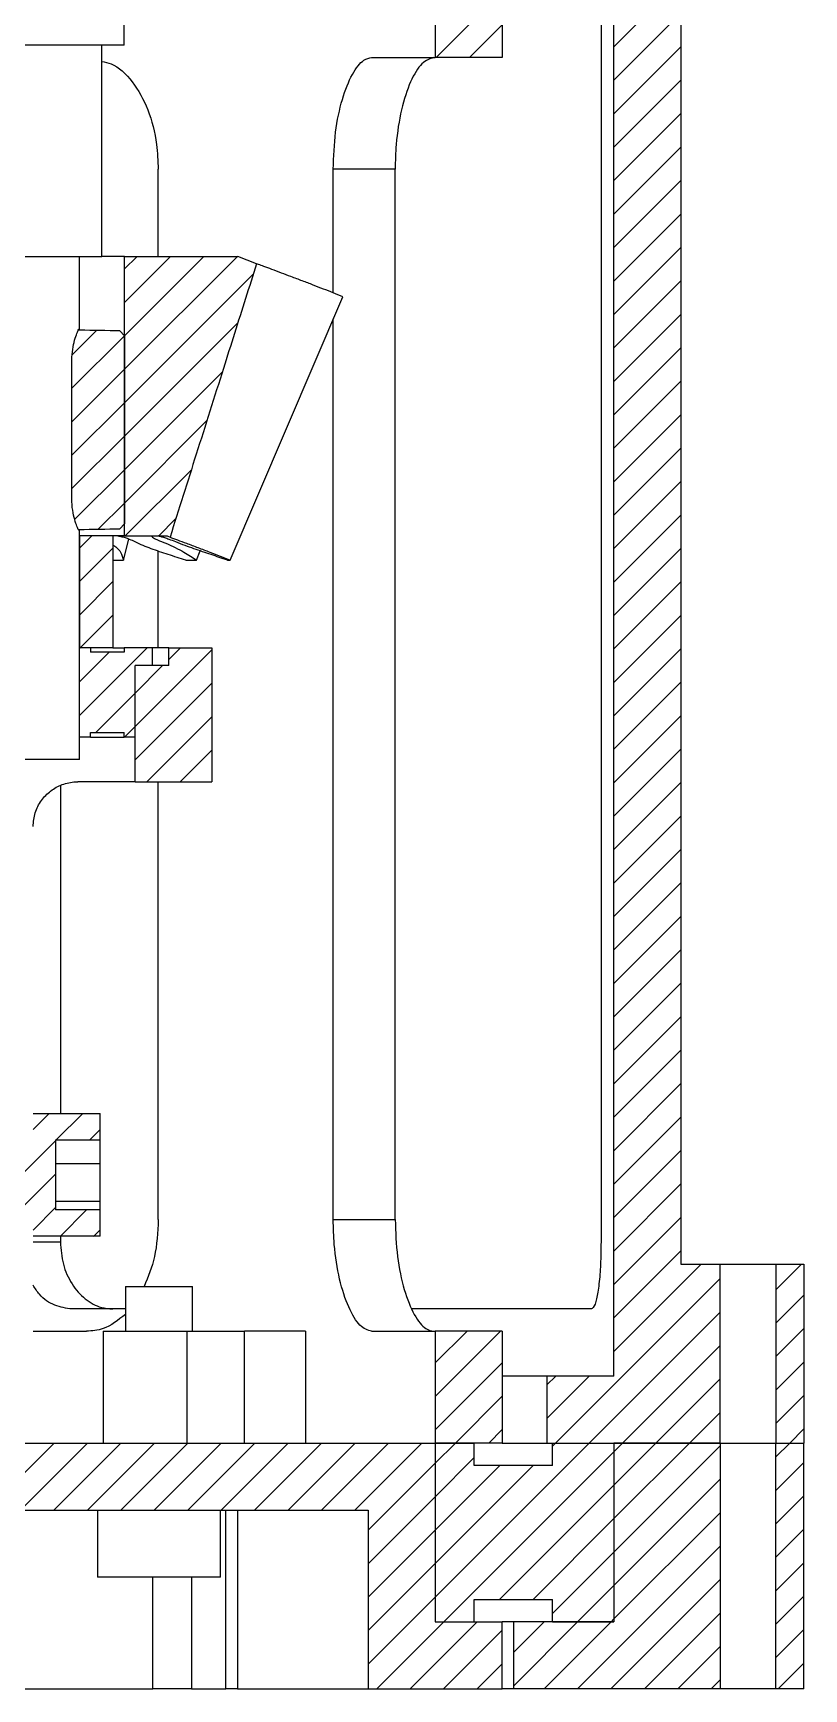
# Model space of a CAD drawing. Header units: millimetres. Extents: x -10 to 1189, y -23 to 841.
# Drawn here: x 751.1 to 854.6, y 209.2 to 431.4 of the extents above; entities that cross this region are included whole.
import ezdxf

# ---------------------------------------------------------------- set-up
doc = ezdxf.new("R2010")
doc.units = ezdxf.units.MM

# ---------------------------------------------------------------- blocks, each defined once
blk = doc.blocks.new('SW_HATCH_0')
at = {"color": 0, "linetype": 'Continuous', "lineweight": 18}
for p, q in [((267, 109.85), (276, 118.85)), ((243.12, 108.41), (252, 117.3)), ((267, 105.36), (276, 114.36)), ((247.61, 108.41), (252, 112.81)), ((267, 100.87), (276, 109.87)), ((267, 96.38), (276, 105.38)), ((267, 91.89), (276, 100.89)), ((267, 87.39), (276, 96.39)), ((267, 82.9), (276, 91.9)), ((267, 78.41), (276, 87.41)), ((267, 73.92), (276, 82.92)), ((201.27, 66.57), (216.39, 81.68)), ((201.27, 71.06), (211.9, 81.68)), ((201.27, 75.55), (207.41, 81.68)), ((201.27, 80.04), (202.92, 81.68)), ((201.27, 62.08), (218.59, 79.39)), ((267, 69.43), (276, 78.43)), ((267, 64.94), (276, 73.94)), ((194.24, 68.52), (197.5, 71.77)), ((201.27, 57.58), (216.5, 72.81)), ((194.18, 63.97), (201.27, 71.06)), ((267, 60.45), (276, 69.45)), ((194.18, 59.48), (201.27, 66.57)), ((201.27, 53.09), (214.42, 66.24)), ((267, 55.96), (276, 64.96)), ((194.18, 54.99), (201.27, 62.08)), ((267, 51.47), (276, 60.47)), ((201.27, 48.6), (212.33, 59.67)), ((194.18, 50.5), (201.27, 57.58)), ((267, 46.98), (276, 55.98)), ((194.58, 46.41), (201.27, 53.09)), ((201.34, 44.18), (210.25, 53.09)), ((267, 42.49), (276, 51.49)), ((197.76, 45.1), (201.27, 48.6)), ((267, 38), (276, 47)), ((205.83, 44.18), (208.17, 46.52)), ((195.22, 42.55), (196.85, 44.18)), ((195.22, 38.06), (199.72, 42.56)), ((267, 33.51), (276, 42.51)), ((195.22, 33.57), (199.72, 38.07)), ((267, 29.02), (276, 38.02)), ((195.32, 29.18), (199.72, 33.58)), ((267, 24.53), (276, 33.53)), ((195.22, 20.1), (204.3, 29.18)), ((195.22, 29.08), (195.32, 29.18)), ((202.72, 18.62), (213, 28.9)), ((207.22, 27.61), (208.79, 29.18)), ((267, 20.04), (276, 29.04)), ((195.22, 24.59), (199.21, 28.58)), ((202.72, 23.11), (206.39, 26.78)), ((267, 15.55), (276, 24.55)), ((197.39, 17.78), (202.72, 23.11)), ((202.72, 14.13), (213, 24.41)), ((267, 11.06), (276, 20.06)), ((201.28, 17.18), (202.72, 18.62)), ((204.26, 11.18), (213, 19.92)), ((267, 6.57), (276, 15.57)), ((208.75, 11.18), (213, 15.43)), ((267, 2.08), (276, 11.08)), ((267, -2.41), (276, 6.59)), ((267, -6.9), (276, 2.1)), ((267, -11.39), (276, -2.39)), ((267, -15.88), (276, -6.88)), ((267, -20.37), (276, -11.37)), ((267, -24.86), (276, -15.86)), ((267, -29.35), (276, -20.35)), ((267, -33.84), (276, -24.84)), ((267, -38.33), (276, -29.33)), ((189, -35.51), (191.17, -33.34)), ((192.11, -36.89), (195.66, -33.34)), ((196.6, -36.89), (198, -35.49)), ((267, -42.82), (276, -33.82)), ((182.91, -46.09), (192, -37)), ((267, -47.31), (276, -38.31)), ((187.4, -46.09), (192, -41.49)), ((267, -51.8), (276, -42.8)), ((189, -48.98), (192, -45.98)), ((192.63, -49.84), (196.19, -46.28)), ((267, -56.29), (276, -47.29)), ((197.12, -49.84), (198, -48.96)), ((267, -60.78), (276, -51.78)), ((259.17, -77.59), (281.25, -55.51)), ((267, -65.27), (278.68, -53.59)), ((288.75, -56.99), (292.15, -53.59)), ((288.75, -61.48), (292.5, -57.73)), ((263.66, -77.59), (281.25, -60)), ((288.75, -65.97), (292.5, -62.22)), ((243, -66.82), (247.23, -62.59)), ((243, -71.31), (251.72, -62.59)), ((268.15, -77.59), (281.25, -64.49)), ((243, -75.8), (252, -66.8)), ((258, -74.27), (263.68, -68.59)), ((258, -69.78), (259.19, -68.59)), ((288.75, -70.46), (292.5, -66.71)), ((272.64, -77.59), (281.25, -68.98)), ((245.7, -77.59), (252, -71.29)), ((288.75, -74.95), (292.5, -71.2)), ((277.13, -77.59), (281.25, -73.47)), ((182.82, -86.59), (191.82, -77.59)), ((187.31, -86.59), (196.31, -77.59)), ((191.8, -86.59), (200.8, -77.59)), ((196.29, -86.59), (205.29, -77.59)), ((200.78, -86.59), (209.78, -77.59)), ((205.27, -86.59), (214.27, -77.59)), ((209.76, -86.59), (218.76, -77.59)), ((214.25, -86.59), (223.25, -77.59)), ((218.74, -86.59), (227.74, -77.59)), ((223.23, -86.59), (232.23, -77.59)), ((227.72, -86.59), (236.72, -77.59)), ((232.21, -86.59), (241.21, -77.59)), ((243, -80.29), (245.7, -77.59)), ((243, -98.25), (263.66, -77.59)), ((250.19, -77.59), (252, -75.78)), ((258.75, -78.01), (259.17, -77.59)), ((267, -78.74), (268.15, -77.59)), ((267, -83.23), (272.64, -77.59)), ((267, -87.72), (277.13, -77.59)), ((288.75, -79.44), (290.61, -77.59)), ((290.61, -77.59), (292.5, -75.69)), ((243, -84.78), (248.25, -79.53)), ((244.15, -101.59), (267, -78.74)), ((267, -92.21), (281.25, -77.96)), ((234, -89.29), (243, -80.29)), ((243, -89.27), (251.68, -80.59)), ((243, -93.76), (256.17, -80.59)), ((288.75, -83.93), (292.5, -80.18)), ((251.64, -98.59), (267, -83.23)), ((267, -96.7), (281.25, -82.45)), ((234, -93.78), (243, -84.78)), ((288.75, -88.42), (292.5, -84.67)), ((256.13, -98.59), (267, -87.72)), ((267, -101.19), (281.25, -86.94)), ((234, -98.27), (243, -89.27)), ((288.75, -92.91), (292.5, -89.16)), ((258.75, -100.46), (267, -92.21)), ((262.1, -110.59), (281.25, -91.43)), ((234, -102.76), (243, -93.76)), ((288.75, -97.4), (292.5, -93.65)), ((262.11, -101.59), (267, -96.7)), ((266.59, -110.59), (281.25, -95.92)), ((234, -107.25), (243, -98.25)), ((288.75, -101.89), (292.5, -98.14)), ((235.15, -110.59), (244.15, -101.59)), ((239.64, -110.59), (248.64, -101.59)), ((253.5, -105.71), (257.62, -101.59)), ((253.5, -110.2), (262.11, -101.59)), ((257.61, -110.59), (266.61, -101.59)), ((266.61, -101.59), (267, -101.19)), ((271.08, -110.59), (281.25, -100.41)), ((244.13, -110.59), (252, -102.72)), ((288.75, -106.38), (292.5, -102.63)), ((275.57, -110.59), (281.25, -104.9)), ((248.62, -110.59), (252, -107.21)), ((289.04, -110.59), (292.5, -107.12)), ((280.06, -110.59), (281.25, -109.39))]:
    blk.add_line(p, q, dxfattribs=at)

msp = doc.modelspace()

# ---------------------------------------------------------------- linework, layer by layer
at = {"color": 7, "linetype": 'Continuous', "lineweight": 25}
for p, q in [((838.06, 657.67), (838.06, 266.17)), ((829.06, 251.17), (829.06, 515.17)), ((827.32, 497.17), (827.32, 269.17)), ((814.06, 461.17), (814.06, 428.17)), ((805.06, 437.17), (805.06, 428.17)), ((763.28, 429.85), (763.28, 432.85)), ((763.28, 429.85), (721.28, 429.85)), ((760.28, 401.44), (760.28, 429.85)), ((796.52, 428.17), (805.06, 428.17)), ((814.06, 428.17), (805.06, 428.17)), ((767.87, 401.44), (767.87, 413.17)), ((791.36, 396.57), (791.36, 413.17)), ((799.68, 413.17), (791.36, 413.17)), ((799.68, 272.17), (799.68, 413.17)), ((724.28, 401.44), (760.28, 401.44)), ((757.28, 391.51), (757.28, 401.44)), ((763.33, 401.44), (760.28, 401.44)), ((763.33, 363.94), (763.33, 401.44)), ((763.33, 401.44), (778.56, 401.44)), ((781.08, 400.49), (778.56, 401.44)), ((777.53, 360.69), (792.64, 396.06)), ((763.33, 390.81), (762.73, 391.46)), ((791.36, 272.17), (791.36, 393.08)), ((763.33, 390.81), (763.33, 365.57)), ((756.25, 369.19), (756.25, 387.19)), ((757.28, 333.94), (757.28, 364.81)), ((762.73, 364.91), (763.33, 365.57)), ((757.28, 363.94), (757.28, 348.94)), ((761.78, 363.94), (757.28, 363.94)), ((761.78, 363.94), (761.78, 348.94)), ((763.33, 363.94), (761.78, 363.94)), ((763.18, 360.69), (763.9, 363.53)), ((763.33, 363.94), (769.06, 363.94)), ((769.06, 363.94), (769.45, 363.79)), ((761.78, 360.69), (763.18, 360.69)), ((767.87, 348.94), (767.87, 361.9)), ((771.57, 360.69), (773.01, 360.69)), ((773.01, 360.69), (773.48, 361.95)), ((777.15, 360.69), (777.53, 360.69)), ((757.28, 336.94), (757.28, 348.94)), ((758.78, 348.94), (757.28, 348.94)), ((761.78, 348.94), (757.28, 348.94)), ((758.78, 348.94), (758.78, 348.34)), ((763.28, 348.34), (758.78, 348.34)), ((761.78, 348.94), (763.28, 348.94)), ((763.28, 348.94), (763.28, 348.34)), ((767.03, 348.94), (763.28, 348.94)), ((767.03, 348.94), (767.03, 346.54)), ((769.28, 348.94), (767.03, 348.94)), ((769.28, 346.54), (769.28, 348.94)), ((769.28, 348.94), (775.06, 348.94)), ((775.06, 348.94), (775.06, 330.94)), ((764.78, 336.94), (764.78, 346.54)), ((767.03, 346.54), (764.78, 346.54)), ((764.78, 330.94), (764.78, 346.54)), ((769.28, 346.54), (764.78, 346.54)), ((758.78, 336.94), (757.28, 336.94)), ((758.78, 336.94), (758.78, 337.54)), ((758.78, 337.54), (763.28, 337.54)), ((758.78, 336.94), (763.28, 336.94)), ((763.28, 336.94), (763.28, 337.54)), ((764.78, 336.94), (763.28, 336.94)), ((757.28, 333.94), (727.28, 333.94)), ((754.73, 330.43), (754.73, 286.42)), ((764.78, 330.94), (757.06, 330.94)), ((764.78, 330.94), (775.06, 330.94)), ((767.87, 272.17), (767.87, 330.94)), ((751.06, 286.42), (760.06, 286.42)), ((760.06, 282.86), (760.06, 286.42)), ((754.06, 282.86), (760.06, 282.86)), ((754.06, 282.86), (754.06, 273.47)), ((760.06, 279.65), (760.06, 282.86)), ((760.06, 279.65), (754.06, 279.65)), ((760.06, 274.59), (760.06, 279.65)), ((760.06, 274.59), (754.06, 274.59)), ((760.06, 273.47), (754.06, 273.47)), ((760.06, 273.47), (760.06, 274.59)), ((760.06, 269.92), (760.06, 273.47)), ((791.36, 272.17), (799.68, 272.17)), ((760.06, 269.92), (751.06, 269.92)), ((751.06, 269.17), (754.73, 269.17)), ((754.73, 269.92), (754.73, 269.17)), ((838.06, 266.17), (843.31, 266.17)), ((843.31, 242.17), (843.31, 266.17)), ((843.31, 266.17), (850.81, 266.17)), ((850.81, 266.17), (850.81, 242.17)), ((850.81, 266.17), (854.56, 266.17)), ((854.56, 266.17), (854.56, 242.17)), ((763.46, 263.17), (763.46, 257.17)), ((763.46, 263.17), (772.46, 263.17)), ((772.46, 257.17), (772.46, 263.17)), ((763.46, 260.17), (756.27, 260.17)), ((825.95, 260.17), (801.97, 260.17)), ((751.06, 257.17), (758.24, 257.17)), ((760.46, 257.17), (760.46, 242.17)), ((760.46, 257.17), (771.71, 257.17)), ((771.71, 257.17), (771.71, 242.17)), ((771.71, 257.17), (779.45, 257.17)), ((779.45, 242.17), (779.45, 257.17)), ((787.63, 257.17), (779.45, 257.17)), ((787.63, 257.17), (787.63, 242.17)), ((796.52, 257.17), (805.06, 257.17)), ((805.06, 257.17), (805.06, 242.17)), ((814.06, 257.17), (805.06, 257.17)), ((814.06, 257.17), (814.06, 242.17)), ((820.06, 251.17), (814.06, 251.17)), ((820.06, 251.17), (820.06, 242.17)), ((829.06, 251.17), (820.06, 251.17)), ((719.56, 242.17), (805.06, 242.17)), ((814.06, 242.17), (805.06, 242.17)), ((805.06, 242.17), (805.06, 218.17)), ((805.06, 242.17), (810.31, 242.17)), ((810.31, 239.17), (810.31, 242.17)), ((814.06, 242.17), (820.06, 242.17)), ((820.06, 242.17), (843.31, 242.17)), ((820.81, 239.17), (820.81, 242.17)), ((820.81, 242.17), (829.06, 242.17)), ((829.06, 242.17), (829.06, 218.17)), ((843.31, 242.17), (829.06, 242.17)), ((843.31, 242.17), (850.81, 242.17)), ((843.31, 242.17), (843.31, 209.17)), ((850.81, 242.17), (854.56, 242.17)), ((850.81, 209.17), (850.81, 242.17)), ((854.56, 209.17), (854.56, 242.17)), ((820.81, 239.17), (810.31, 239.17)), ((719.56, 233.17), (796.06, 233.17)), ((759.71, 233.17), (759.71, 224.17)), ((776.21, 224.17), (776.21, 233.17)), ((776.96, 209.17), (776.96, 233.17)), ((778.5, 233.17), (778.5, 209.17)), ((796.06, 233.17), (796.06, 209.17)), ((776.21, 224.17), (759.71, 224.17)), ((767.16, 209.17), (767.16, 224.17)), ((772.33, 224.17), (772.33, 209.17)), ((810.31, 218.17), (810.31, 221.17)), ((810.31, 221.17), (820.81, 221.17)), ((820.81, 218.17), (820.81, 221.17)), ((805.06, 218.17), (814.06, 218.17)), ((805.06, 218.17), (810.31, 218.17)), ((815.56, 218.17), (814.06, 218.17)), ((814.06, 209.17), (814.06, 218.17)), ((815.56, 218.17), (815.56, 209.17)), ((829.06, 218.17), (815.56, 218.17)), ((820.81, 218.17), (829.06, 218.17)), ((714.2, 209.17), (767.16, 209.17)), ((772.33, 209.17), (776.96, 209.17)), ((778.5, 209.17), (796.06, 209.17)), ((796.06, 209.17), (814.06, 209.17)), ((815.56, 209.17), (814.06, 209.17)), ((843.31, 209.17), (815.56, 209.17)), ((850.81, 209.17), (843.31, 209.17)), ((854.56, 209.17), (850.81, 209.17))]:
    msp.add_line(p, q, dxfattribs=at)
for centre, start_param, end_param in [((742.28, 387.19), 1.252531, 1.338567), ((742.28, 369.19), 4.943031, 5.030654)]:
    msp.add_ellipse(centre, major_axis=(65.35, 0), ratio=0.068862, start_param=start_param, end_param=end_param, dxfattribs=at)
for points, knots in [([(760.28, 427.64), (760.7, 427.56), (762.24, 427.27), (764.47, 425.05), (766.61, 421.31), (767.71, 417.08), (767.82, 414.28), (767.87, 413.17)], [0, 0, 0, 0, 0.093696, 0.341186, 0.588229, 0.83547, 1, 1, 1, 1]), ([(791.36, 413.17), (791.43, 414.85), (791.55, 418.23), (792.53, 422.72), (793.89, 426.11), (795.31, 427.91), (796.18, 428.09), (796.52, 428.17)], [0, 0, 0, 0, 0.214532, 0.429065, 0.643531, 0.857739, 1, 1, 1, 1]), ([(804.87, 428.17), (804.33, 428), (803.27, 427.67), (801.7, 425.1), (800.46, 421.3), (799.78, 417.08), (799.7, 414.28), (799.68, 413.17)], [0, 0, 0, 0, 0.214504, 0.429027, 0.643198, 0.857526, 1, 1, 1, 1]), ([(781.08, 400.49), (780.58, 398.94), (779.09, 394.25), (776.4, 385.73), (773.01, 375.05), (770.62, 367.5), (769.45, 363.79)], [0, 0, 0, 0, 0.127166, 0.38318, 0.696673, 1, 1, 1, 1]), ([(792.64, 396.06), (791.79, 396.4), (790.52, 396.91), (788.67, 397.63), (787.22, 398.18), (785.8, 398.72), (784.41, 399.24), (783.18, 399.7), (782.11, 400.1), (781.44, 400.36), (781.16, 400.46), (781.08, 400.49)], [0, 0, 0, 0, 0.249385, 0.373927, 0.498505, 0.623174, 0.724333, 0.825203, 0.910466, 0.971713, 1, 1, 1, 1]), ([(756.25, 387.19), (756.27, 387.68), (756.3, 388.67), (756.56, 389.98), (756.88, 391.03), (757.15, 391.62), (757.28, 391.78), (757.27, 391.57), (757.27, 391.51)], [0, 0, 0, 0, 0.1811726, 0.3621426, 0.5483157, 0.7382603, 0.9227283, 1, 1, 1, 1]), ([(757.28, 364.81), (757.27, 364.74), (757.24, 364.6), (757.02, 365.01), (756.72, 365.82), (756.42, 367.03), (756.26, 368.23), (756.25, 368.96), (756.25, 369.19)], [0, 0, 0, 0, 0.1802087, 0.3590899, 0.5401145, 0.7281105, 0.9178193, 1, 1, 1, 1]), ([(761.78, 362.75), (761.96, 362.63), (762.44, 362.29), (762.97, 361.59), (763.1, 361.05), (763.18, 360.69)], [0, 0, 0, 0, 0.164814, 0.450436, 1, 1, 1, 1]), ([(771.57, 360.69), (770.78, 360.94), (769.6, 361.31), (768.05, 361.83), (766.92, 362.23), (765.77, 362.66), (764.86, 363.09), (764.16, 363.44), (763.48, 363.68), (762.9, 363.84), (762.55, 363.9), (762.38, 363.94)], [0, 0, 0, 0, 0.239796, 0.35954, 0.479326, 0.599224, 0.734975, 0.829582, 0.888151, 0.946729, 1, 1, 1, 1]), ([(766.98, 363.94), (767.01, 363.89), (767.05, 363.81), (767.34, 363.62), (767.94, 363.34), (769.02, 362.92), (770.22, 362.36), (771.68, 361.59), (772.48, 361.05), (773.01, 360.69)], [0, 0, 0, 0, 0.072439, 0.129994, 0.187563, 0.312986, 0.476224, 0.655348, 1, 1, 1, 1]), ([(777.15, 360.69), (776.42, 360.94), (775.34, 361.31), (773.82, 361.83), (772.67, 362.23), (771.44, 362.66), (770.34, 363.09), (769.44, 363.44), (768.74, 363.68), (768.24, 363.84), (767.97, 363.9), (767.84, 363.94)], [0, 0, 0, 0, 0.2397959, 0.3595404, 0.4793259, 0.5992241, 0.7349746, 0.829582, 0.8881515, 0.9467293, 1, 1, 1, 1]), ([(769.45, 363.79), (769.45, 363.79), (769.58, 363.74), (769.89, 363.62), (770.65, 363.34), (771.77, 362.92), (773.26, 362.36), (775.29, 361.59), (776.64, 361.05), (777.53, 360.69)], [0, 0, 0, 0, 0.002558, 0.06445, 0.126356, 0.261228, 0.436764, 0.629382, 1, 1, 1, 1]), ([(751.06, 324.94), (751.12, 325.56), (751.24, 326.82), (752.12, 328.49), (753.41, 329.81), (755.03, 330.68), (756.28, 330.92), (756.96, 330.94), (757.06, 330.94)], [0, 0, 0, 0, 0.1810513, 0.3620072, 0.5456787, 0.7408394, 0.961089, 1, 1, 1, 1]), ([(767.87, 272.17), (767.78, 270.46), (767.62, 267.2), (766.5, 264.47), (765.97, 263.17)], [0, 0, 0, 0, 0.5219088, 1, 1, 1, 1]), ([(796.52, 257.17), (796, 257.33), (794.94, 257.66), (793.39, 260.24), (792.15, 264.03), (791.46, 268.25), (791.39, 271.05), (791.36, 272.17)], [0, 0, 0, 0, 0.214484, 0.42899, 0.643108, 0.857398, 1, 1, 1, 1]), ([(799.68, 272.17), (799.74, 270.48), (799.87, 267.11), (800.84, 262.61), (802.21, 259.22), (803.64, 257.42), (804.52, 257.24), (804.87, 257.17)], [0, 0, 0, 0, 0.214547, 0.429095, 0.643583, 0.857835, 1, 1, 1, 1]), ([(754.73, 269.17), (754.81, 268.15), (754.97, 266.13), (756.19, 263.43), (757.99, 261.4), (759.96, 260.32), (761.24, 260.21), (761.75, 260.17)], [0, 0, 0, 0, 0.214652, 0.429305, 0.64394, 0.858509, 1, 1, 1, 1]), ([(827.32, 269.17), (827.3, 268.15), (827.28, 266.13), (827.07, 263.43), (826.74, 261.4), (826.35, 260.32), (826.06, 260.21), (825.95, 260.17)], [0, 0, 0, 0, 0.214648, 0.429297, 0.643928, 0.858485, 1, 1, 1, 1]), ([(756.27, 260.17), (755.5, 260.27), (753.95, 260.48), (752.1, 261.72), (751.33, 262.93), (751.06, 263.35)], [0, 0, 0, 0, 0.393846, 0.787703, 1, 1, 1, 1]), ([(763.46, 259.44), (762.49, 258.67), (760.87, 257.39), (758.99, 257.23), (758.24, 257.17)], [0, 0, 0, 0, 0.600054, 1, 1, 1, 1])]:
    msp.add_open_spline(points, degree=3, knots=knots, dxfattribs=at)
for points in [[(772.33, 209.17), (771.33, 209.17), (769.32, 209.17), (767.88, 209.17), (767.16, 209.17)], [(778.5, 209.17), (778.03, 209.17), (777.11, 209.17), (777.01, 209.17), (776.96, 209.17)]]:
    msp.add_open_spline(points, degree=3, dxfattribs=at)

# ---------------------------------------------------------------- block references
at = {"color": 7, "linetype": 'Continuous', "lineweight": 18}
msp.add_blockref('SW_HATCH_0', (562.06, 319.75), dxfattribs=at)

doc.saveas('drawing.dxf')
